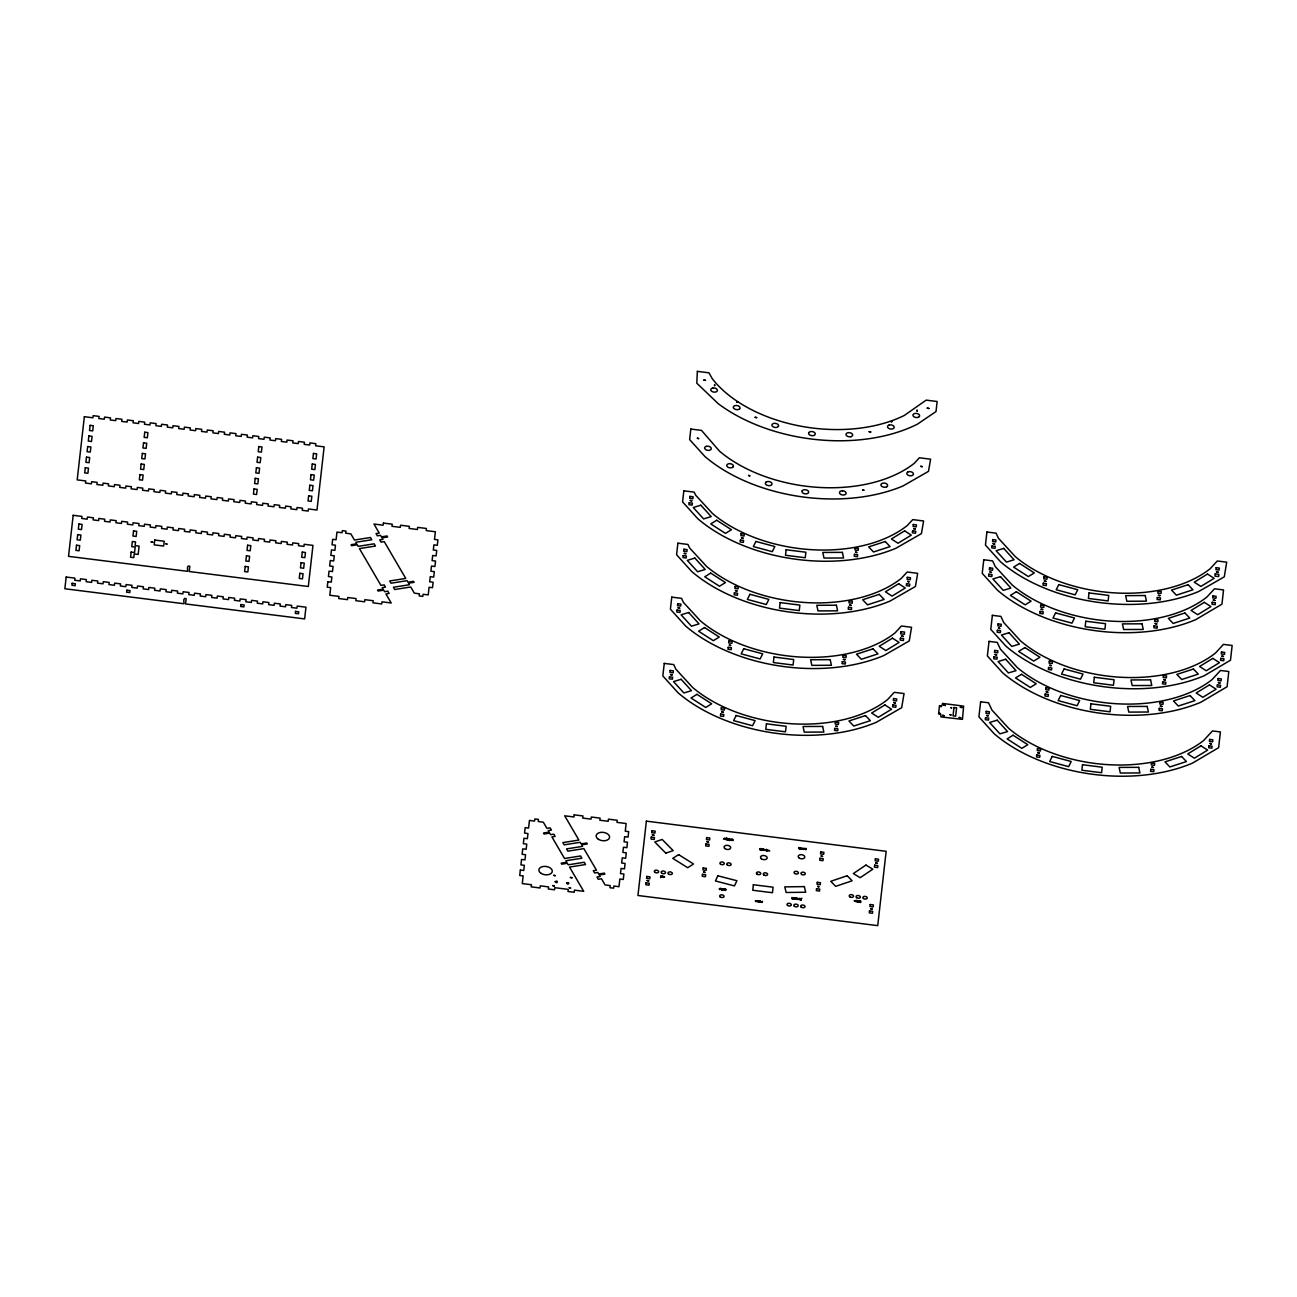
<?xml version="1.0" encoding="UTF-8"?>
<svg xmlns="http://www.w3.org/2000/svg" width="1297" height="1297" viewBox="0 0 1297 1297"><rect width="100%" height="100%" fill="white"/><g stroke="black" fill="none" stroke-linecap="round" stroke-linejoin="round"><path stroke-width="1.5" d="M725.218 838.948C722.802 837.1 725.234 839.937 724.812 839.337M727.082 838.64L727.082 839.548M797.104 898.837C799.746 899.324 796.634 898.448 797.542 898.237M855.615 900.426L855.485 901.577M800.752 848.724L802.292 848.514L800.8 848.06M721.002 888.867L719.332 889.045M731.816 840.375C731.703 836.743 733.907 843.472 732.643 839.208M859.117 902.08C861.711 900.572 857.398 902.29 859.943 901.188M663.026 876.334C661.486 879.301 661.438 874.048 663.01 877.064M719.332 888.899L720.435 888.429L720.338 889.564M728.882 839.499C726.369 838.754 730.584 840.278 728.687 838.673M762.863 850.038L762.604 848.805L763.933 850.102M858.501 901.01L858.63 901.934L859.084 900.734M759.993 849.697L759.961 848.595M793.051 898.156L794.413 898.416L793.213 897.832M802.551 848.822L804.237 848.724M855.534 901.366L854.383 900.718L855.761 900.896M714.452 385.695L714.582 384.544L714.89 385.663M660.578 877.55L660.773 875.848L660.886 877.502M736.874 402.346L737.88 402.086L736.907 402.054M726.579 838.575C727.325 838.786 724.164 838.202 727.244 839.062M726.547 838.494L725.801 839.613L725.85 838.154M726.239 838.413L726.92 838.365M721.732 890.131L721.31 888.542L721.764 889.904M728.882 839.062C727.536 837.522 727.552 841.153 727.925 839.467M722.332 889.985L722.478 888.737L722.624 890.018M723.791 888.931C723.613 891.931 724.229 887.942 722.705 889.012M729.465 840.537L729.66 838.835L729.773 840.488M730.13 839.905L731.135 839.029L730.6 840.132M724.91 890.066C726.239 889.888 723.856 889.742 725.834 889.774M762.15 848.757L761.647 850.41L762.133 848.838M766.17 849.973C765.311 850.102 763.901 848.87 764.857 850.297M759.199 901.091C758.761 903.361 759.993 899.567 760.674 901.496M759.653 902.015L760.593 901.156M766.414 851.01L766.608 849.308L766.705 851.043M767.565 850.719C767.062 849.503 770.126 850.767 769.721 850.962M792.175 899.113L792.045 897.475L792.499 898.821M799.99 849.389L800.184 847.687L800.298 849.324M804.61 849.357C804.205 847.898 806.118 851.108 806.183 848.433M799.228 899.68L799.633 898.464M799.341 898.416L799.114 899.567M805.761 849.648L805.891 848.4M801.254 899.923L801.124 898.643L799.973 898.934L800.654 899.891L801.724 898.237L801.124 899.551M891.85 421.736L890.877 421.703L891.882 421.444M856.506 900.458L856.62 901.723L856.814 900.491M857.576 901.853L857.625 901.253M860.705 901.042L860.786 902.258M860.446 902.55L860.316 900.993M916.947 411.149L917.076 409.998L917.384 411.117M662.783 876.772L662.151 875.978L661.762 876.902M661.827 876.983L662.799 876.675M663.205 877.421C667.063 875.67 662.07 878.539 664.194 876.496M723.839 839.321L724.245 838.381M719.608 889.58L720.062 888.38M726.936 838.883L726.709 839.629M726.968 838.154L726.709 839.726L727.163 838.737M727.747 840.229L728.817 839.581M727.909 839.808L728.168 838.656M729.157 839.71L729.076 838.883M722.753 889.207L723.596 889.207M724.78 889.385L724.391 890.018M724.683 889.094L724.456 890.147M725.218 890.374L725.412 889.045M731.978 840.424C730.584 839.127 734.086 840.505 731.848 839.516M732.157 840.456L731.508 840.018M725.769 889.142L725.834 889.985M759.685 849.276L761.063 849.081M760.95 849.811C761.469 846.763 761.371 851.497 760.01 849.178M760.642 849.843L761.08 849L760.058 848.935M756.605 901.188L755.373 900.621M755.697 900.75L755.551 901.593M763.722 849.859L762.993 848.919M756.637 901.139L756.783 901.48M763.803 850.167L764.111 849.308M758.032 901.01L758.761 902.047L758.048 900.929L757.059 901.837L758.242 900.718M765.635 850.443L766.154 849.665M765.927 850.265L766.105 849.551M760.269 902.128L760.415 900.961M761.517 901.869L762.49 901.528L761.793 901.95M767.792 850.767L768.699 850.864M762.328 901.869L761.063 902.177M761.679 902.453L762.441 901.447M761.971 902.469L762.214 901.658M798.903 847.525L798.871 848.789L800.103 848.351M793.164 898.772L793.634 897.767M800.103 848.433L799.26 847.573M793.537 898.967L794.396 898.481L793.083 898.529M794.299 898.902L794.429 897.848M796.18 898.594C795.385 900.053 796.682 897.719 795.855 897.929M801.87 849.097L802.195 848.238M796.034 897.962L795.985 899.275L795.628 898.432M803.492 849.389L802.859 848.708M803.832 849.243L803.816 848.125M797.736 899.502L797.136 898.967M796.909 898.383L796.925 899.243L797.931 898.497M800.833 899.729L800.476 898.562L800.022 899.453M801.141 898.837L800.346 898.951M801.157 899.745L801.368 898.805M855.971 900.604L856.036 900.718M856.96 901.82L857.463 901.755M858.63 900.848L858.436 901.658M795.726 898.999L795.11 898.059M804.14 849.097L804.14 848.481M795.872 899.097L796.001 898.237M760.447 902.145L759.539 901.869M793.391 898.124L794.331 898.156M801.108 848.854L801.87 848.822M662.945 877.064L662.686 876.075L662.183 877.323M802.973 849.065L803.8 849.016M795.174 898.091L795.401 899.21M760.496 901.577L760.188 901.447M760.772 849.648L759.993 849.243L760.788 849.567M665.815 853.134L673.208 850.621L662.151 839.467L654.758 841.98L665.831 853.167M859.668 901.253L858.695 901.674M797.898 899.226L798.174 898.886M760.318 848.497L759.831 849.584L761.08 849.146M854.366 900.799L855.744 900.977M795.369 898.87L795.045 898.416M720.419 888.526L719.673 889.32M761.193 848.838L761.096 849.746L761.355 848.968M555.197 881.636C557.402 884.992 558.683 879.301 555.197 881.636M566.594 883.062C568.443 886.321 570.469 881.085 566.692 882.868M66.179 577.035L64.85 588.757L183.947 603.737L183.801 599.83L184.547 598.436L186.136 598.647L185.536 603.932L304.633 618.912L305.962 607.191L297.175 606.072L296.948 608.196L291.468 607.515L291.712 605.391L285.778 604.645L285.535 606.769L280.055 606.072L280.298 603.964L274.364 603.218L274.121 605.326L268.657 604.645L268.884 602.521L262.967 601.776L262.724 603.899L257.244 603.202L257.487 601.095L251.553 600.349L251.31 602.457L245.83 601.776L246.073 599.652L240.14 598.906L239.913 601.03L234.433 600.333L234.676 598.225L228.742 597.479L228.499 599.587L223.019 598.906L223.262 596.782L217.329 596.036L217.085 598.16L211.622 597.463L211.849 595.355L205.915 594.61L205.688 596.717L200.208 596.036L200.451 593.913L194.518 593.167L194.274 595.291L188.795 594.593L189.038 592.486L183.104 591.74L182.861 593.848L177.397 593.167L177.624 591.043L171.707 590.297L171.463 592.421L165.984 591.74L166.227 589.616L160.293 588.87L160.05 590.994L154.57 590.297L154.813 588.173L148.879 587.428L148.652 589.551L143.173 588.87L143.416 586.747L137.482 586.001L137.239 588.125L131.759 587.428L132.002 585.304L126.068 584.558L125.825 586.682L120.362 586.001L120.589 583.877L114.655 583.131L114.428 585.255L108.948 584.558L109.191 582.434L103.257 581.688L103.014 583.812L97.534 583.131L97.778 581.007L91.844 580.262L91.601 582.385L86.137 581.688L86.364 579.564L80.446 578.819L80.203 580.943L74.723 580.262L74.967 578.138L66.179 577.035M73.183 515.314L68.53 556.348L187.611 571.328L187.481 567.421L188.211 566.027L189.816 566.222L189.216 571.523L308.313 586.503L312.966 545.389L304.195 544.286L303.952 546.41L298.472 545.713L298.715 543.605L292.782 542.859L292.538 544.967L287.059 544.286L287.302 542.162L281.368 541.416L281.141 543.54L275.661 542.843L275.904 540.736L269.971 539.99L269.727 542.097L264.248 541.416L264.491 539.293L258.557 538.547L258.314 540.671L252.85 539.974L253.077 537.866L247.143 537.12L246.916 539.228L241.437 538.547L241.68 536.423L235.746 535.677L235.503 537.801L230.023 537.12L230.266 534.996L224.332 534.251L224.089 536.374L218.626 535.677L218.853 533.553L212.935 532.808L212.692 534.931L207.212 534.251L207.455 532.127L201.521 531.381L201.278 533.505L195.798 532.808L196.042 530.684L190.108 529.938L189.865 532.062L184.401 531.381L184.644 529.257L178.71 528.511L178.467 530.635L172.987 529.938L173.231 527.814L167.297 527.068L167.054 529.192L161.574 528.511L161.817 526.387L155.883 525.642L155.656 527.766L150.176 527.068L150.42 524.945L144.486 524.199L144.243 526.323L138.763 525.642L139.006 523.518L133.072 522.772L132.829 524.896L127.365 524.199L127.592 522.075L121.675 521.329L121.432 523.453L115.952 522.772L116.195 520.648L110.261 519.902L110.018 522.026L104.538 521.329L104.781 519.205L98.848 518.46L98.604 520.583L93.141 519.902L93.384 517.779L87.45 517.033L87.207 519.157L81.727 518.46L81.954 516.417L73.183 515.314M84.354 416.71L77.188 479.874L85.748 480.944L85.505 483.068L91.439 483.813L91.682 481.69L97.162 482.387L96.918 484.511L102.852 485.256L103.095 483.133L108.559 483.813L108.332 485.937L114.249 486.683L114.493 484.559L119.973 485.256L119.729 487.38L125.663 488.126L125.906 486.002L131.386 486.683L131.143 488.807L137.077 489.553L137.32 487.429L142.783 488.126L142.54 490.25L148.474 490.996L148.717 488.872L154.197 489.553L153.954 491.676L159.888 492.422L160.131 490.298L165.611 490.996L165.368 493.119L171.301 493.865L171.528 491.741L177.008 492.422L176.765 494.546L182.699 495.292L182.942 493.168L188.422 493.865L188.178 495.973L194.112 496.719L194.355 494.611L199.819 495.292L199.592 497.416L205.526 498.161L205.753 496.038L211.233 496.735L210.989 498.842L216.923 499.588L217.166 497.481L222.646 498.161L222.403 500.285L228.337 501.031L228.58 498.907L234.044 499.604L233.8 501.712L239.734 502.458L239.977 500.35L245.457 501.031L245.214 503.155L251.148 503.901L251.391 501.777L256.871 502.474L256.628 504.582L262.561 505.327L262.788 503.22L268.268 503.901L268.025 506.025L273.959 506.77L274.202 504.646L279.682 505.344L279.439 507.451L285.372 508.197L285.616 506.089L291.079 506.77L290.852 508.894L296.786 509.64L297.013 507.516L302.493 508.197L302.25 510.321L308.183 511.067L308.427 508.959L316.987 510.029L324.137 446.849L315.593 445.779L315.836 443.655L309.902 442.909L309.659 445.033L304.179 444.352L304.422 442.228L298.488 441.483L298.245 443.606L292.765 442.909L293.009 440.785L287.075 440.04L286.848 442.164L281.368 441.483L281.611 439.359L275.677 438.613L275.434 440.737L269.954 440.04L270.198 437.916L264.264 437.17L264.021 439.294L258.557 438.613L258.784 436.489L252.866 435.743L252.623 437.867L247.143 437.17L247.387 435.046L241.453 434.3L241.21 436.424L235.73 435.743L235.973 433.62L230.039 432.874L229.796 434.998L224.332 434.3L224.576 432.193L218.642 431.447L218.399 433.555L212.919 432.874L213.162 430.75L207.228 430.004L206.985 432.128L201.505 431.431L201.748 429.323L195.815 428.577L195.588 430.685L190.108 430.004L190.351 427.88L184.417 427.135L184.174 429.258L178.694 428.561L178.937 426.454L173.004 425.708L172.76 427.815L167.297 427.135L167.524 425.011L161.59 424.265L161.363 426.389L155.883 425.692L156.126 423.584L150.193 422.838L149.949 424.946L144.47 424.265L144.713 422.141L138.779 421.395L138.536 423.519L133.072 422.822L133.299 420.714L127.382 419.969L127.138 422.076L121.659 421.395L121.902 419.271L115.968 418.526L115.725 420.65L110.245 419.969L110.488 417.845L104.554 417.099L104.327 419.207L98.848 418.526L99.091 416.402L93.157 415.656L92.914 417.78L84.354 416.71M72.178 583.31L71.951 585.287L75.145 585.693L75.372 583.699L72.178 583.31M76.491 545.226L75.907 550.382L79.101 550.771L79.684 545.615L76.491 545.226M77.707 534.623L77.107 539.779L80.301 540.184L80.9 535.029L77.707 534.623M78.906 524.02L78.323 529.176L81.516 529.581L82.1 524.426L78.906 524.02M85.278 467.747L84.694 472.902L87.888 473.308L88.472 468.136L85.278 467.747M86.477 457.144L85.894 462.299L89.088 462.705L89.671 457.549L86.477 457.144M87.677 446.541L87.094 451.696L90.287 452.102L90.871 446.946L87.677 446.541M88.893 435.938L88.293 441.093L91.503 441.499L92.087 436.343L88.893 435.938M90.093 425.351L89.509 430.507L92.703 430.912L93.287 425.74L90.093 425.351M126.814 590.184L126.603 592.162L129.797 592.551L130.008 590.573L126.814 590.184M131.143 552.084L130.559 557.256L133.753 557.645L134.175 553.932L138.163 554.435L139.103 546.102L135.115 545.599L135.536 541.887L132.343 541.498L131.759 546.653L135.18 547.075L134.564 552.522L131.143 552.084M133.542 530.895L132.959 536.05L136.153 536.455L136.736 531.3L133.542 530.895M139.93 474.605L139.346 479.777L142.54 480.166L143.124 475.01L139.93 474.605M141.13 464.018L140.546 469.174L143.74 469.579L144.324 464.407L141.13 464.018M142.33 453.415L141.746 458.571L144.94 458.976L145.523 453.82L142.33 453.415M143.529 442.812L142.946 447.968L146.139 448.373L146.723 443.217L143.529 442.812M144.729 432.209L144.145 437.381L147.339 437.77L147.923 432.614L144.729 432.209M154.748 540.055L154.197 544.853L163.665 546.053L164.216 541.238L154.748 540.055M240.902 604.515L240.675 606.493L243.868 606.899L244.095 604.921L240.902 604.515M245.214 566.432L244.63 571.588L247.824 571.993L248.408 566.838L245.214 566.432M246.414 555.829L245.83 561.001L249.024 561.39L249.608 556.235L246.414 555.829M247.614 545.243L247.03 550.398L250.224 550.803L250.807 545.632L247.614 545.243M254.001 488.953L253.418 494.108L256.611 494.514L257.195 489.358L254.001 488.953M255.201 478.35L254.617 483.522L257.811 483.911L258.395 478.755L255.201 478.35M256.401 467.763L255.817 472.919L259.011 473.324L259.595 468.152L256.401 467.763M257.6 457.16L257.017 462.316L260.211 462.721L260.794 457.565L257.6 457.16M258.8 446.557L258.216 451.713L261.41 452.118L261.994 446.962L258.8 446.557M295.538 611.39L295.311 613.368L298.505 613.773L298.732 611.795L295.538 611.39M299.85 573.306L299.267 578.462L302.46 578.867L303.044 573.712L299.85 573.306M301.066 562.703L300.466 567.859L303.676 568.264L304.26 563.109L301.066 562.703M302.266 552.1L301.682 557.272L304.876 557.661L305.46 552.506L302.266 552.1M308.637 495.827L308.054 500.982L311.248 501.388L311.831 496.232L308.637 495.827M309.837 485.224L309.253 490.379L312.447 490.785L313.031 485.629L309.837 485.224M311.037 474.621L310.453 479.793L313.647 480.182L314.231 475.026L311.037 474.621M312.253 464.034L311.669 469.19L314.863 469.595L315.447 464.439L312.253 464.034M313.452 453.431L312.869 458.587L316.063 458.992L316.646 453.837L313.452 453.431M327.849 581.721L327.233 587.168L330.654 587.59L329.795 595.258L338.971 596.409L338.728 598.533L347.515 599.636L347.758 597.512L356.091 598.566L355.848 600.689L364.635 601.792L364.862 599.668L373.196 600.722L372.952 602.829L381.74 603.948L381.983 601.824L391.208 602.975L385.939 593.945L389.132 593.442L387.819 591.189L384.625 591.691L383.717 590.151L378.108 591.043L377.54 590.054L383.15 589.178L382.242 587.638L385.452 587.119L384.139 584.882L380.929 585.385L359.431 548.582L375.449 546.053L374.136 543.816L358.118 546.345L357.226 544.805L351.617 545.68L351.049 544.708L356.643 543.816L355.751 542.276L371.769 539.747L370.456 537.509L354.438 540.038L350.822 533.845L345.732 533.213L345.975 531.089L342.327 530.635L342.084 532.743L336.944 532.094L336.085 539.763L332.664 539.325L332.048 544.772L335.469 545.194L334.885 550.35L331.465 549.928L330.848 555.359L334.269 555.797L333.686 560.952L330.265 560.515L329.649 565.962L333.07 566.4L332.486 571.555L329.049 571.118L328.433 576.565L331.87 576.987L331.27 582.158L327.849 581.721M383.426 523.08L383.182 525.204L373.958 524.037L379.243 533.083L376.033 533.586L377.346 535.823L380.54 535.321L381.448 536.861L387.057 535.969L387.625 536.958L382.015 537.85L382.923 539.39L379.713 539.892L381.026 542.13L384.236 541.627L405.734 578.43L389.716 580.959L391.029 583.212L407.047 580.683L407.939 582.223L413.548 581.332L414.116 582.321L408.523 583.196L409.414 584.736L393.396 587.265L394.71 589.519L410.727 586.99L414.343 593.167L419.434 593.815L419.19 595.923L422.838 596.393L423.081 594.269L428.221 594.918L429.08 587.265L432.501 587.687L433.117 582.256L429.696 581.818L430.28 576.662L433.701 577.1L434.333 571.653L430.896 571.215L431.479 566.059L434.917 566.497L435.533 561.05L432.112 560.628L432.695 555.473L436.116 555.894L436.732 550.447L433.311 550.025L433.895 544.87L437.316 545.291L437.932 539.86L434.511 539.422L435.37 531.754L426.194 530.603L426.437 528.479L417.65 527.376L417.407 529.5L409.09 528.446L409.317 526.339L400.546 525.22L400.303 527.344L391.97 526.306L392.213 524.183L383.426 523.08M520.34 870.044L519.724 875.491L523.145 875.929L522.286 883.581L531.462 884.749L531.219 886.856L540.006 887.975L540.249 885.851L548.582 886.889L548.339 889.012L554.549 889.791L554.792 887.683L568.248 889.369L568.005 891.493L574.231 892.271L574.474 890.147L583.699 891.315L569.529 867.061L585.547 864.532L584.234 862.278L568.216 864.807L567.324 863.267L561.714 864.159L561.147 863.17L566.757 862.294L565.849 860.754L581.867 858.225L580.553 855.971L564.535 858.501L551.922 836.905L555.132 836.403L553.819 834.166L550.609 834.668L549.717 833.128L544.108 834.02L543.54 833.031L549.134 832.139L548.242 830.599L551.436 830.096L550.139 827.859L546.929 828.361L543.313 822.185L538.223 821.536L538.466 819.412L534.818 818.958L534.575 821.082L529.435 820.434L528.576 828.086L525.155 827.648L524.539 833.096L527.96 833.533L527.376 838.689L523.956 838.251L523.34 843.698L526.76 844.12L526.177 849.276L522.74 848.854L522.124 854.285L525.561 854.723L524.961 859.879L521.54 859.457L520.924 864.888L524.345 865.326L523.761 870.482L520.34 870.044M574.198 814.856L573.955 816.98L564.714 815.813L578.884 840.067L562.866 842.596L564.179 844.833L580.197 842.304L581.105 843.861L586.698 842.969L587.282 843.958L581.672 844.833L582.58 846.374L566.562 848.903L567.875 851.156L583.877 848.627L596.49 870.206L593.296 870.725L594.61 872.962L597.804 872.459L598.711 874L604.321 873.108L604.888 874.097L599.279 874.972L600.187 876.529L596.977 877.031L598.29 879.269L601.5 878.766L605.099 884.943L610.19 885.592L609.963 887.715L613.611 888.169L613.854 886.046L618.977 886.694L619.853 879.042L623.273 879.479L623.889 874.032L620.469 873.594L621.052 868.439L624.473 868.877L625.089 863.429L621.668 863.008L622.252 857.836L625.673 858.274L626.289 852.826L622.868 852.405L623.452 847.249L626.873 847.671L627.489 842.239L624.068 841.802L624.651 836.646L628.072 837.084L628.688 831.636L625.267 831.199L626.143 823.53L616.95 822.379L617.194 820.271L608.423 819.153L608.18 821.277L599.846 820.239L600.089 818.115L591.302 817.013L591.059 819.12L582.742 818.083L582.969 815.959L574.198 814.856M646.376 821.147L637.946 895.497L877.729 925.636L886.159 851.302L646.376 821.147M664.259 663.399L662.832 675.948L678.055 692.793A141.746 87.661 7.6 0 0 876.302 722.283L901.674 707.692L904.041 693.555L894.265 692.322L887.537 699.618A123.491 76.361 7.6 0 1 692.76 687.588L675.85 669.171L673.71 664.583L664.259 663.399M671.781 597.123L670.403 609.185L685.627 626.029A141.746 87.661 7.6 0 0 883.873 655.504L909.246 640.929L911.564 627.278L901.415 625.997L895.108 632.855A123.491 76.361 7.6 0 1 700.331 620.809L683.422 602.392L681.541 598.355L671.781 597.123M677.893 543.184L676.58 554.743L691.804 571.588A141.746 87.661 7.6 0 0 890.034 601.062L915.423 586.487L917.676 573.339L907.17 572.009L901.285 578.397A123.491 76.361 7.6 0 1 706.508 566.367L689.599 547.95L687.961 544.448L677.893 543.184M683.827 490.833L682.579 501.89L697.802 518.719A141.746 87.661 7.6 0 0 896.032 548.209L921.421 533.618L923.61 520.989L912.748 519.611L907.268 525.544A123.491 76.361 7.6 0 1 712.491 513.515L695.581 495.097L694.203 492.13L683.827 490.833M690.831 429.048L689.631 439.602L704.855 456.447A141.746 87.661 7.6 0 0 903.101 485.921L928.474 471.346L930.614 459.203L919.378 457.776L914.336 463.256A123.491 76.361 7.6 0 1 719.559 451.226L701.515 430.393L690.831 429.048M697.364 371.364L696.797 383.182L718.198 403.659A141.746 87.661 7.6 0 0 917.449 424.151L936.012 411.554L937.147 401.503L926.155 400.125L904.333 415.445A123.491 76.361 7.6 0 1 712.345 378.837L708.973 372.823L697.364 371.364M646.068 882.787L645.841 884.765L649.035 885.17L649.262 883.192L646.068 882.787M646.798 876.432L646.571 878.409L649.765 878.815L649.992 876.837L646.798 876.432M651.256 837.068L651.045 839.046L654.239 839.451L654.45 837.473L651.256 837.068M651.986 830.712L651.759 832.69L654.953 833.096L655.18 831.118L651.986 830.712M669.447 676.823L669.22 678.801L672.413 679.19L672.64 677.212L669.447 676.823M670.16 670.452L669.933 672.43L673.127 672.835L673.354 670.857L670.16 670.452M677.018 610.044L676.791 612.022L679.985 612.427L680.212 610.449L677.018 610.044M677.731 603.689L677.504 605.667L680.698 606.056L680.925 604.078L677.731 603.689M683.179 555.602L682.968 557.58L686.162 557.986L686.372 555.991L683.179 555.602M683.908 549.231L683.681 551.225L686.875 551.614L687.102 549.636L683.908 549.231M689.177 502.75L688.95 504.728L692.144 505.117L692.371 503.139L689.177 502.75M689.891 496.378L689.68 498.356L692.874 498.761L693.084 496.783L689.891 496.378M702.471 874.324L702.261 876.302L705.455 876.707L705.665 874.729L702.471 874.324M703.201 867.969L702.974 869.947L706.168 870.352L706.395 868.374L703.201 867.969M705.925 843.942L705.698 845.92L708.892 846.325L709.119 844.347L705.925 843.942M706.638 837.586L706.427 839.564L709.621 839.97L709.832 837.992L706.638 837.586M720.646 714.08L720.419 716.057L723.613 716.447L723.839 714.469L720.646 714.08M721.375 707.708L721.148 709.686L724.342 710.091L724.569 708.113L721.375 707.708M728.217 647.3L727.99 649.278L731.184 649.684L731.411 647.706L728.217 647.3M728.946 640.945L728.719 642.923L731.913 643.312L732.14 641.334L728.946 640.945M734.394 592.859L734.167 594.837L737.361 595.242L737.588 593.264L734.394 592.859M735.107 586.503L734.88 588.481L738.074 588.87L738.301 586.893L735.107 586.503M740.376 540.006L740.165 541.984L743.359 542.389L743.57 540.395L740.376 540.006M741.106 533.634L740.879 535.612L744.073 536.018L744.3 534.04L741.106 533.634M766.397 723.823L765.781 729.336L785.512 731.816L786.144 726.304L766.397 723.823M773.969 657.044L773.352 662.556L793.083 665.037L793.699 659.541L773.969 657.044M780.145 602.602L779.513 608.115L799.26 610.595L799.876 605.083L780.145 602.602M786.128 549.75L785.512 555.262L805.242 557.742L805.875 552.23L786.128 549.75M753.362 884.732L752.746 890.245L772.477 892.725L773.093 887.213L753.362 884.732M816.559 888.672L816.332 890.65L819.526 891.055L819.753 889.077L816.559 888.672M817.272 882.317L817.045 884.295L820.239 884.7L820.466 882.722L817.272 882.317M819.996 858.29L819.769 860.268L822.963 860.673L823.19 858.695L819.996 858.29M820.725 851.934L820.515 853.896L823.676 854.301L823.903 852.34L820.725 851.934M834.717 728.411L834.506 730.389L837.7 730.795L837.911 728.817L834.717 728.411M835.446 722.056L835.219 724.034L838.413 724.439L838.64 722.461L835.446 722.056M842.288 661.648L842.061 663.626L845.271 664.015L845.482 662.037L842.288 661.648M843.018 655.277L842.791 657.255L845.984 657.66L846.211 655.682L843.018 655.277M848.465 607.207L848.238 609.185L851.432 609.574L851.659 607.596L848.465 607.207M849.195 600.835L848.968 602.813L852.161 603.218L852.388 601.241L849.195 600.835M854.464 554.338L854.237 556.332L857.43 556.721L857.657 554.743L854.464 554.338M855.177 547.983L854.95 549.96L858.144 550.366L858.371 548.388L855.177 547.983M900.912 631.607L900.653 633.86L904.301 634.33L904.56 632.061L900.912 631.607M869.493 910.883L869.266 912.861L872.459 913.266L872.686 911.288L869.493 910.883M870.206 904.528L869.979 906.506L873.173 906.895L873.4 904.917L870.206 904.528M874.648 865.164L874.421 867.142L877.615 867.547L877.842 865.569L874.648 865.164M875.378 858.809L875.151 860.786L878.345 861.176L878.572 859.198L875.378 858.809M892.822 704.903L892.612 706.881L895.805 707.287L896.016 705.309L892.822 704.903M893.552 698.548L893.325 700.526L896.519 700.931L896.746 698.953L893.552 698.548M900.394 638.124L900.183 640.102L903.377 640.507L903.587 638.529L900.394 638.124M906.571 583.682L906.344 585.66L909.537 586.066L909.764 584.088L906.571 583.682M907.3 577.327L907.073 579.305L910.267 579.71L910.494 577.732L907.3 577.327M912.569 530.83L912.342 532.808L915.536 533.213L915.763 531.235L912.569 530.83M913.283 524.474L913.056 526.452L916.249 526.858L916.476 524.88L913.283 524.474M939.466 705.957L938.59 713.853L940.811 714.452L940.876 716.901L962.455 719.365L963.622 706.119L942.579 703.428L941.8 705.827L939.466 705.957M953.976 707.497L953.036 715.847L955.662 716.171L956.602 707.838L953.976 707.497M983.774 559.769L982.234 573.339L997.458 590.184A141.746 87.661 7.6 0 0 1195.704 619.658L1221.952 604.159L1223.557 589.924L1214.511 588.789L1206.94 597.009A123.491 76.361 7.6 0 1 1012.163 584.963L995.253 566.546L992.61 560.888L983.774 559.769M986.92 532.013L985.444 545.08L1000.668 561.925A141.746 87.661 7.6 0 0 1198.898 591.4L1224.287 576.825L1226.703 562.168L1217.283 560.985L1210.15 568.735A123.491 76.361 7.6 0 1 1015.373 556.705L998.463 538.287L996.064 533.164L986.92 532.013M988.849 574.198L988.622 576.176L991.816 576.581L992.043 574.603L988.849 574.198M989.562 567.843L989.335 569.821L992.529 570.226L992.756 568.248L989.562 567.843M992.043 545.94L991.816 547.918L995.01 548.323L995.237 546.345L992.043 545.94M992.772 539.584L992.545 541.562L995.739 541.951L995.966 539.974L992.772 539.584M980.629 701.79L978.911 716.852L994.134 733.697A141.746 87.661 7.6 0 0 1192.381 763.171L1218.629 747.672L1220.412 731.93L1212.452 730.941L1203.616 740.522A123.491 76.361 7.6 0 1 1008.839 728.476L991.929 710.059L988.541 702.779L980.629 701.79M989.027 641.367L987.374 655.925L1002.597 672.77A141.746 87.661 7.6 0 0 1200.844 702.244L1227.092 686.745L1228.81 671.506L1220.493 670.468L1212.079 679.596A123.491 76.361 7.6 0 1 1017.302 667.55L1000.392 649.132L997.247 642.388L989.027 641.367M992.367 615.329L990.778 629.402L1006.002 646.23A141.746 87.661 7.6 0 0 1204.232 675.721L1230.48 660.222L1232.15 645.484L1223.46 644.382L1215.467 653.056A123.491 76.361 7.6 0 1 1020.69 641.026L1003.781 622.609L1000.895 616.399L992.367 615.329M985.525 717.711L985.298 719.689L988.492 720.094L988.719 718.116L985.525 717.711M986.239 711.356L986.012 713.334L989.206 713.739L989.433 711.761L986.239 711.356M993.988 656.785L993.761 658.763L996.955 659.168L997.182 657.19L993.988 656.785M994.702 650.429L994.475 652.407L997.669 652.813L997.896 650.835L994.702 650.429M997.377 630.261L997.15 632.239L1000.344 632.644L1000.571 630.65L997.377 630.261M998.09 623.889L997.879 625.867L1001.073 626.273L1001.284 624.295L998.09 623.889M1040.048 611.454L1039.821 613.432L1043.015 613.838L1043.242 611.86L1040.048 611.454M1040.761 605.099L1040.551 607.077L1043.745 607.482L1043.955 605.504L1040.761 605.099M1043.258 583.196L1043.031 585.174L1046.225 585.579L1046.452 583.601L1043.258 583.196M1043.972 576.841L1043.745 578.819L1046.938 579.208L1047.165 577.23L1043.972 576.841M1036.725 754.967L1036.498 756.945L1039.691 757.351L1039.918 755.373L1036.725 754.967M1037.454 748.612L1037.227 750.59L1040.421 750.995L1040.648 749.018L1037.454 748.612M1045.187 694.041L1044.96 696.019L1048.154 696.424L1048.381 694.446L1045.187 694.041M1045.917 687.686L1045.69 689.664L1048.884 690.069L1049.111 688.091L1045.917 687.686M1048.576 667.517L1048.349 669.495L1051.543 669.9L1051.77 667.923L1048.576 667.517M1049.305 661.162L1049.078 663.14L1052.272 663.529L1052.499 661.551L1049.305 661.162M1085.8 621.214L1085.167 626.727L1104.914 629.207L1105.53 623.695L1085.8 621.214M1089.01 592.94L1088.378 598.452L1108.108 600.933L1108.74 595.42L1089.01 592.94M1082.476 764.727L1081.86 770.24L1101.591 772.72L1102.207 767.208L1082.476 764.727M1090.939 703.801L1090.323 709.313L1110.054 711.794L1110.67 706.281L1090.939 703.801M1094.328 677.261L1093.711 682.773L1113.442 685.254L1114.074 679.741L1094.328 677.261M1154.119 625.803L1153.892 627.78L1157.086 628.186L1157.313 626.208L1154.119 625.803M1154.849 619.447L1154.622 621.425L1157.816 621.83L1158.043 619.853L1154.849 619.447M1157.329 597.544L1157.102 599.522L1160.296 599.911L1160.523 597.933L1157.329 597.544M1158.043 591.173L1157.816 593.151L1161.01 593.556L1161.237 591.578L1158.043 591.173M1150.796 769.316L1150.569 771.293L1153.779 771.699L1153.99 769.721L1150.796 769.316M1151.525 762.96L1151.298 764.938L1154.492 765.327L1154.719 763.349L1151.525 762.96M1159.259 708.389L1159.048 710.367L1162.242 710.772L1162.452 708.794L1159.259 708.389M1159.988 702.034L1159.761 704.012L1162.955 704.401L1163.182 702.423L1159.988 702.034M1162.663 681.865L1162.436 683.843L1165.63 684.232L1165.857 682.254L1162.663 681.865M1163.377 675.494L1163.15 677.472L1166.343 677.877L1166.57 675.899L1163.377 675.494M1215.224 573.858L1214.965 576.111L1218.613 576.581L1218.872 574.312L1215.224 573.858M1212.225 602.294L1211.998 604.272L1215.192 604.678L1215.419 602.7L1212.225 602.294M1212.954 595.939L1212.727 597.917L1215.921 598.306L1216.148 596.328L1212.954 595.939M1216.148 567.664L1215.938 569.642L1219.131 570.048L1219.342 568.07L1216.148 567.664M1208.901 745.807L1208.691 747.785L1211.884 748.174L1212.095 746.197L1208.901 745.807M1209.631 739.436L1209.404 741.414L1212.598 741.819L1212.825 739.841L1209.631 739.436M1217.364 684.881L1217.153 686.859L1220.347 687.264L1220.558 685.27L1217.364 684.881M1218.094 678.509L1217.867 680.487L1221.061 680.893L1221.288 678.915L1218.094 678.509M1220.769 658.341L1220.542 660.319L1223.736 660.724L1223.963 658.746L1220.769 658.341M1221.482 651.986L1221.255 653.964L1224.449 654.369L1224.676 652.391L1221.482 651.986M870.563 908.694L872.135 908.97L870.563 908.694M808.744 432.728L808.598 433.23A3.34 2.059 7.6 0 0 811.776 435.662A3.34 2.059 7.6 0 0 815.229 433.96L815.148 433.409A3.34 2.059 7.6 0 0 812.911 431.706L811.192 431.512A3.34 2.059 7.6 0 0 808.761 432.712M151.198 541.919L152.754 542.243L151.198 541.919M165.692 543.735L167.2 544.189L165.789 543.621M703.914 380.053L705.471 380.378L703.914 380.053M697.332 438.24L698.84 438.694L697.413 438.127M553.851 875.345L555.359 875.799L553.932 875.248M690.263 500.529L691.82 500.853L690.263 500.529M570.388 877.437L571.945 877.761L570.388 877.437M569.221 887.683L570.745 888.121L569.318 887.57M684.281 553.381L685.821 553.706L684.281 553.381M678.104 607.823L679.66 608.147L678.104 607.823M755.13 417.31L756.686 417.634L755.13 417.31M670.533 674.602L672.089 674.926L670.533 674.602M748.531 475.496L750.039 475.95L748.628 475.383M741.479 537.785L743.019 538.109L741.479 537.785M735.48 590.638L737.036 590.962L735.48 590.638M647.154 880.582L648.711 880.906L647.154 880.582M729.303 645.079L730.827 645.533L729.4 644.982M721.732 711.858L723.288 712.183L721.732 711.858M707.011 841.737L708.519 842.175L707.108 841.623M869.201 431.658L870.757 431.982L869.201 431.658M862.602 489.844L864.126 490.298L862.7 489.731M855.55 552.133L857.058 552.587L855.647 552.019M849.551 604.986L851.108 605.31L849.551 604.986M927.242 408.133L928.911 408.474L927.242 408.133M843.39 659.427L844.931 659.751L843.39 659.427M920.708 466.336L922.264 466.661L920.708 466.336M835.819 726.207L837.359 726.531L835.819 726.207M913.655 528.625L915.212 528.949L913.655 528.625M907.657 581.478L909.181 581.915L907.754 581.364M817.645 886.467L819.153 886.905L817.742 886.354M901.496 635.919L903.036 636.243L901.496 635.919M893.925 702.698L895.433 703.136L894.006 702.585M875.734 862.943L877.291 863.267L875.734 862.943M993.129 543.719L994.686 544.043L993.129 543.719M940.341 706.346L941.298 706.638L940.39 706.281M939.531 713.415L940.503 713.707L939.595 713.35M989.935 571.993L991.443 572.431L990.016 571.88M942.643 715.377L944.2 715.701L942.643 715.377M950.798 707.659L951.771 707.951L950.863 707.595M950.004 714.728L950.993 714.939L950.004 714.728M960.347 707.205L961.904 707.53L960.347 707.205M959.196 717.452L960.737 717.776L959.196 717.452M998.463 628.04L999.971 628.494L998.56 627.926M995.075 654.58L996.631 654.904L995.075 654.58M986.612 715.49L988.168 715.814L986.612 715.49M1044.344 580.975L1045.901 581.299L1044.344 580.975M1041.134 609.25L1042.691 609.574L1041.134 609.25M1049.662 665.296L1051.218 665.62L1049.662 665.296M1046.274 691.836L1047.83 692.16L1046.274 691.836M1037.811 752.746L1039.367 753.087L1037.811 752.746M1158.416 595.323L1159.972 595.647L1158.416 595.323M1155.205 623.581L1156.762 623.906L1155.205 623.581M1163.749 679.644L1165.306 679.968L1163.749 679.644M1160.361 706.168L1161.901 706.492L1160.361 706.168M1216.521 571.815L1218.078 572.139L1216.521 571.815M1151.882 767.094L1153.406 767.548L1151.979 766.997M1213.311 600.073L1214.867 600.398L1213.311 600.073M1221.855 656.136L1223.411 656.46L1221.855 656.136M1218.467 682.66L1220.007 682.984L1218.467 682.66M1210.004 743.586L1211.511 744.04L1210.085 743.473M652.359 834.846L653.899 835.187L652.359 834.846M703.574 872.103L705.114 872.443L703.671 872.006M821.098 856.069L822.638 856.409L821.196 855.955M802.211 490.801L802.016 491.32A3.34 2.059 7.6 0 0 804.999 493.817A3.34 2.059 7.6 0 0 808.615 492.26L808.598 491.725A3.34 2.059 7.6 0 0 806.475 489.942L804.772 489.699A3.34 2.059 7.6 0 0 802.211 490.801M552.7 885.575L554.241 885.948L552.7 885.575M943.827 705.098L945.351 705.487L943.827 705.098M717.857 875.799L715.425 880.971L734.459 885.9L736.891 880.728L717.857 875.799M755.908 541.433L753.33 546.556L772.282 551.663L774.844 546.54L755.908 541.433M749.909 594.285L747.348 599.409L766.3 604.515L768.862 599.392L749.909 594.285M743.732 648.727L741.171 653.85L760.123 658.957L762.685 653.834L743.732 648.727M736.161 715.506L733.599 720.629L752.552 725.736L755.113 720.613L736.161 715.506M1058.774 584.623L1056.212 589.746L1075.148 594.853L1077.726 589.73L1058.774 584.623M1055.563 612.881L1053.002 618.02L1071.954 623.127L1074.516 617.988L1055.563 612.881M1064.107 668.944L1061.53 674.067L1080.482 679.174L1083.044 674.051L1064.107 668.944M1060.703 695.468L1058.141 700.607L1077.094 705.714L1079.655 700.575L1060.703 695.468M1052.24 756.394L1049.678 761.517L1068.631 766.64L1071.192 761.501L1052.24 756.394M778.459 426.178L778.135 426.648A3.34 2.059 7.6 0 1 773.628 427.07A3.34 2.059 7.6 0 1 772.347 424.151L772.866 423.762A3.34 2.059 7.6 0 1 775.201 423.325L776.871 423.73A3.34 2.059 7.6 0 1 778.459 426.178M765.911 482.225L765.538 482.695A3.34 2.059 7.6 0 0 766.867 485.175L768.505 485.645A3.34 2.059 7.6 0 0 771.472 484.965L771.845 484.494A3.34 2.059 7.6 0 0 770.126 481.852A3.34 2.059 7.6 0 0 765.911 482.225M919.33 416.532L918.276 417.294A3.34 2.059 7.6 0 1 914.985 417.261L914.239 416.937A3.34 2.059 7.6 0 1 913.672 413.97A3.34 2.059 7.6 0 1 918.325 414.002L918.924 414.44A3.34 2.059 7.6 0 1 919.33 416.532M739.663 408.685L739.209 409.106A3.34 2.059 7.6 0 1 735.269 409.349L733.956 408.555A3.34 2.059 7.6 0 1 734.102 406.042L734.734 405.734A3.34 2.059 7.6 0 1 738.771 406.156A3.34 2.059 7.6 0 1 739.663 408.685M732.983 467.001L732.481 467.39A3.34 2.059 7.6 0 1 727.795 467.082A3.34 2.059 7.6 0 1 727.666 464.148L728.33 463.856A3.34 2.059 7.6 0 1 731.654 464.083L732.902 464.91A3.34 2.059 7.6 0 1 732.983 467.001M907.722 472.092L907.203 472.481A3.34 2.059 7.6 0 0 907.835 475.026L908.532 475.399A3.34 2.059 7.6 0 0 912.796 475.156A3.34 2.059 7.6 0 0 912.407 472.4L911.71 472.027A3.34 2.059 7.6 0 0 908.386 471.8L907.722 472.092M865.942 865.067L853.329 873.562L860.203 877.68L872.816 869.185L865.942 865.067M678.639 854.626L672.77 858.355L687.669 867.709L693.538 863.98L678.639 854.626M716.722 520.259L710.756 523.923L725.477 533.391L731.443 529.727L716.722 520.259M710.724 573.112L704.757 576.776L719.478 586.244L725.445 582.58L710.724 573.112M704.547 627.553L698.597 631.217L713.318 640.686L719.268 637.022L704.547 627.553M696.975 694.333L691.025 697.997L705.746 707.465L711.696 703.801L696.975 694.333M1019.588 563.449L1013.622 567.113L1028.343 576.581L1034.309 572.917L1019.588 563.449M1016.378 591.724L1010.412 595.372L1025.149 604.84L1031.099 601.192L1016.378 591.724M1024.889 647.576L1018.631 651.418L1033.693 661.097L1039.951 657.255L1024.889 647.576M1021.517 674.31L1015.567 677.958L1030.288 687.426L1036.238 683.762L1021.517 674.31M1013.054 735.221L1007.104 738.885L1021.825 748.353L1027.775 744.689L1013.054 735.221M904.641 530.862L891.396 538.968L898.027 543.248L911.272 535.142L904.641 530.862M898.659 583.715L885.413 591.821L892.044 596.101L905.274 587.995L898.659 583.715M892.482 638.156L879.236 646.263L885.867 650.543L899.113 642.437L892.482 638.156M884.911 704.936L871.665 713.042L878.296 717.306L891.542 709.216L884.911 704.936M1207.507 574.052L1194.278 582.158L1200.892 586.439L1214.138 578.332L1207.507 574.052M1204.313 602.327L1191.068 610.417L1197.698 614.697L1210.928 606.591L1204.313 602.327M1212.841 658.373L1199.595 666.48L1206.226 670.76L1219.472 662.654L1212.841 658.373M1209.453 684.897L1196.207 693.003L1202.838 697.283L1216.083 689.177L1209.453 684.897M1200.99 745.824L1187.744 753.93L1194.375 758.21L1207.62 750.104L1200.99 745.824M888.948 425.124L888.315 425.448A3.34 2.059 7.6 0 0 887.764 427.443L888.169 427.945A3.34 2.059 7.6 0 0 892.79 428.821A3.34 2.059 7.6 0 0 893.568 425.983L892.985 425.546A3.34 2.059 7.6 0 0 889.71 424.93L888.948 425.124M886.694 486.78L885.235 487.218A3.34 2.059 7.6 0 1 881.457 486.018L881.101 485.5A3.34 2.059 7.6 0 1 882.544 483.246A3.34 2.059 7.6 0 1 886.564 483.846L887.116 484.3A3.34 2.059 7.6 0 1 886.694 486.78M706.281 446.363L705.6 446.638A3.34 2.059 7.6 0 0 704.741 448.567L705.6 449.556A3.34 2.059 7.6 0 0 708.811 450.367L709.605 450.221A3.34 2.059 7.6 0 0 710.805 447.481A3.34 2.059 7.6 0 0 706.281 446.363M847.168 875.751L830.745 881.312L835.706 886.337L852.145 880.793L847.168 875.751M885.235 541.514L868.65 546.912L873.529 551.987L890.099 546.588L885.235 541.514M879.236 594.366L862.667 599.765L867.531 604.84L884.116 599.441L879.236 594.366M873.076 648.808L856.49 654.207L861.354 659.281L877.939 653.883L873.076 648.808M1188.101 584.704L1171.531 590.103L1176.395 595.177L1192.964 589.778L1188.101 584.704M865.504 715.587L848.919 720.986L853.783 726.044L870.368 720.662L865.504 715.587M1184.891 612.978L1168.321 618.361L1173.185 623.435L1189.771 618.037L1184.891 612.978M1193.435 669.025L1176.849 674.424L1181.729 679.498L1198.298 674.1L1193.435 669.025M1190.046 695.549L1173.461 700.947L1178.324 706.022L1194.91 700.623L1190.046 695.549M1181.583 756.475L1164.998 761.874L1169.862 766.949L1186.447 761.55L1181.583 756.475M700.85 505.214L693.247 507.516L703.606 518.897L711.21 516.595L700.85 505.214M694.852 558.067L687.264 560.369L697.624 571.75L705.211 569.448L694.852 558.067M688.691 612.508L681.087 614.81L691.447 626.192L699.051 623.889L688.691 612.508M1003.716 548.404L996.112 550.706L1006.472 562.087L1014.076 559.785L1003.716 548.404M1000.506 576.679L992.918 578.965L1003.278 590.362L1010.866 588.06L1000.506 576.679M681.12 679.288L673.516 681.59L683.876 692.971L691.479 690.669L681.12 679.288M1009.05 632.725L1001.446 635.027L1011.806 646.409L1019.41 644.106L1009.05 632.725M1005.661 659.249L998.058 661.551L1008.418 672.932L1016.021 670.646L1005.661 659.249M997.198 720.175L989.595 722.478L999.955 733.859L1007.558 731.573L997.198 720.175M712.945 388.014L712.183 388.208A3.34 2.059 7.6 0 0 711.178 390.786A3.34 2.059 7.6 0 0 715.263 392.083L716.009 391.889A3.34 2.059 7.6 0 0 717.209 389.57L716.203 388.614A3.34 2.059 7.6 0 0 712.945 388.014M850.751 436.716L849.065 436.765A3.34 2.059 7.6 0 1 846.341 435.354L846.082 434.819A3.34 2.059 7.6 0 1 848.335 432.663A3.34 2.059 7.6 0 1 852.34 434.09L852.615 434.625A3.34 2.059 7.6 0 1 850.751 436.716M842.434 490.817L841.591 490.882A3.34 2.059 7.6 0 0 839.499 492.876L839.71 493.411A3.34 2.059 7.6 0 0 843.99 494.951A3.34 2.059 7.6 0 0 845.887 492.422L845.466 491.903A3.34 2.059 7.6 0 0 843.293 490.898L842.434 490.817M804.351 886.613L784.782 886.872L786.128 892.498L805.696 892.239L804.351 886.613M842.385 552.36L822.784 552.441L823.984 558.05L843.585 557.986L842.385 552.36M1145.251 595.55L1125.65 595.631L1126.85 601.257L1146.451 601.176L1145.251 595.55M836.387 605.213L816.786 605.294L818.002 610.903L837.603 610.838L836.387 605.213M1142.041 623.825L1122.44 623.889L1123.656 629.515L1143.257 629.45L1142.041 623.825M830.21 659.654L810.609 659.735L811.825 665.361L831.426 665.28L830.21 659.654M1150.585 679.871L1130.984 679.952L1132.184 685.562L1151.785 685.497L1150.585 679.871M1147.18 706.411L1127.579 706.476L1128.795 712.102L1148.396 712.021L1147.18 706.411M822.638 726.433L803.038 726.498L804.253 732.124L823.854 732.059L822.638 726.433M1138.717 767.338L1119.116 767.402L1120.332 773.028L1139.933 772.947L1138.717 767.338M668.539 874A2.189 1.346 7.6 0 0 672.235 873.854A2.189 1.346 7.6 0 0 669.771 871.876A2.189 1.346 7.6 0 0 668.539 874M801.741 874.47A2.189 1.346 7.6 0 0 805.259 873.935A2.189 1.346 7.6 0 0 802.357 872.2A2.189 1.346 7.6 0 0 801.741 874.47M863.429 898.497A2.189 1.346 7.6 0 0 867.126 898.351A2.189 1.346 7.6 0 0 864.661 896.373A2.189 1.346 7.6 0 0 863.429 898.497M849.746 896.778A2.189 1.346 7.6 0 0 853.442 896.632A2.189 1.346 7.6 0 0 850.978 894.654A2.189 1.346 7.6 0 0 849.746 896.778M661.697 873.14A2.189 1.346 7.6 0 0 665.393 872.994A2.189 1.346 7.6 0 0 662.913 871.017A2.189 1.346 7.6 0 0 661.697 873.14M720.224 896.94A2.189 1.346 7.6 0 0 723.921 896.794A2.189 1.346 7.6 0 0 721.456 894.817A2.189 1.346 7.6 0 0 720.224 896.94M794.623 873.432A2.189 1.346 7.6 0 0 798.32 873.286A2.189 1.346 7.6 0 0 795.855 871.308A2.189 1.346 7.6 0 0 794.623 873.432M756.962 874.065A2.189 1.346 7.6 0 0 760.642 873.919A2.189 1.346 7.6 0 0 758.178 871.941A2.189 1.346 7.6 0 0 756.962 874.065M727.325 864.969A2.189 1.346 7.6 0 0 731.022 864.823A2.189 1.346 7.6 0 0 728.557 862.845A2.189 1.346 7.6 0 0 727.325 864.969M720.484 864.11A2.189 1.346 7.6 0 0 724.18 863.964A2.189 1.346 7.6 0 0 721.699 861.986A2.189 1.346 7.6 0 0 720.484 864.11M654.855 872.265A2.189 1.346 7.6 0 0 658.536 872.119A2.189 1.346 7.6 0 0 656.071 870.157A2.189 1.346 7.6 0 0 654.855 872.265M761.436 858.809A3.34 2.059 7.6 0 0 767.03 858.436A3.34 2.059 7.6 0 0 763.09 855.501A3.34 2.059 7.6 0 0 761.436 858.809M801.222 907.138A2.189 1.346 7.6 0 0 804.918 906.992A2.189 1.346 7.6 0 0 802.454 905.014A2.189 1.346 7.6 0 0 801.222 907.138M787.538 905.403A2.189 1.346 7.6 0 0 791.219 905.257A2.189 1.346 7.6 0 0 788.754 903.279A2.189 1.346 7.6 0 0 787.538 905.403M724.893 848.562A3.34 2.059 7.6 0 0 730.535 848.351A3.34 2.059 7.6 0 0 726.774 845.32A3.34 2.059 7.6 0 0 724.893 848.562M799.13 857.982A3.34 2.059 7.6 0 0 804.691 857.56A3.34 2.059 7.6 0 0 800.687 854.658A3.34 2.059 7.6 0 0 799.13 857.982M856.587 897.637A2.189 1.346 7.6 0 0 860.284 897.492A2.189 1.346 7.6 0 0 857.82 895.514A2.189 1.346 7.6 0 0 856.587 897.637M763.803 874.924A2.189 1.346 7.6 0 0 767.5 874.778A2.189 1.346 7.6 0 0 765.019 872.8A2.189 1.346 7.6 0 0 763.803 874.924M794.38 906.263A2.189 1.346 7.6 0 0 798.077 906.117A2.189 1.346 7.6 0 0 795.596 904.139A2.189 1.346 7.6 0 0 794.38 906.263M598.387 839.305A6.777 4.199 7.6 0 0 609.477 837.911A6.777 4.199 7.6 0 0 600.722 832.35A6.777 4.199 7.6 0 0 598.387 839.305M540.703 873.124A6.777 4.199 7.6 0 0 552.036 872.314A6.777 4.199 7.6 0 0 543.946 866.38A6.777 4.199 7.6 0 0 540.703 873.124"/></g></svg>
